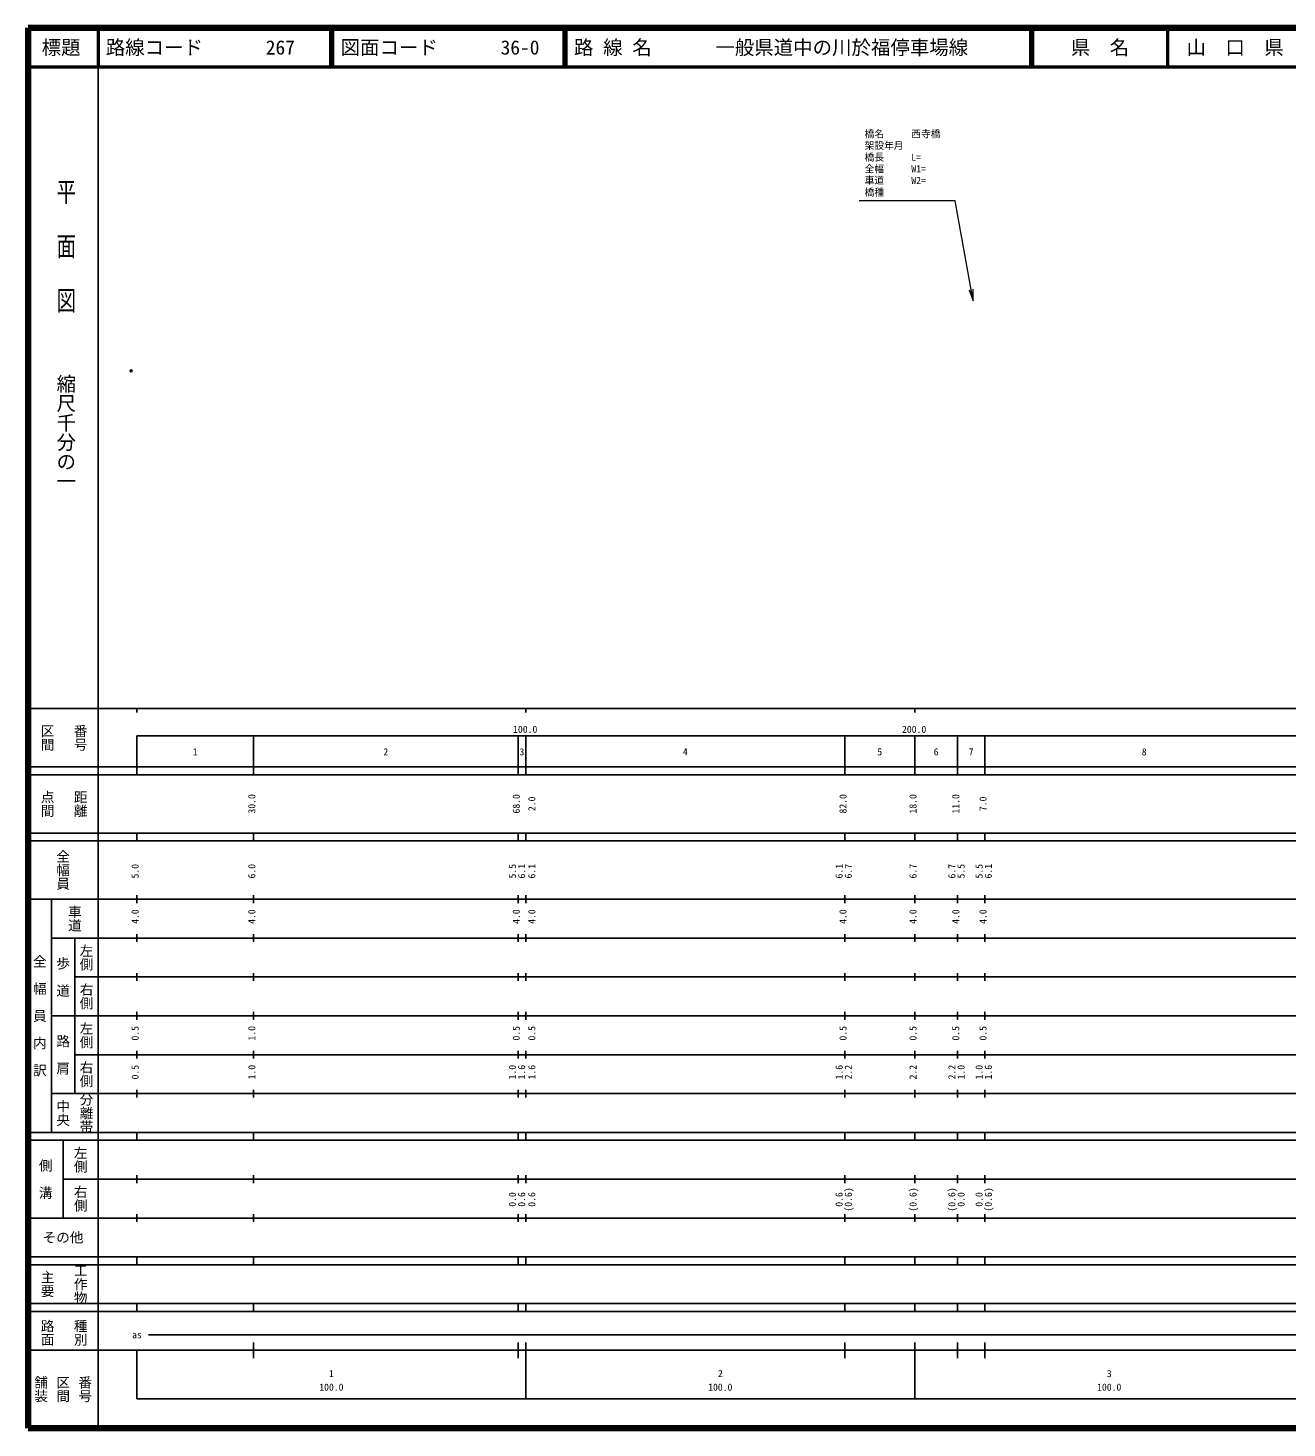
# Model space of a CAD drawing. Units: millimetres on the paper, with parts at other scales. Extents: x 40 to 680, y 20 to 380.
# Drawn here: x 40 to 363.7, y 20 to 380 of the extents above; entities that cross this region are included whole.
import ezdxf
from ezdxf.enums import TextEntityAlignment as Align

# ---------------------------------------------------------------- set-up
doc = ezdxf.new("R2010")
doc.units = ezdxf.units.MM
doc.header["$PDMODE"] = 32
doc.header["$PDSIZE"] = 0.5
doc.layers.add('M-OTRS', color=6, linetype='Continuous')
doc.layers.add('M-STR-HTXT', color=7, linetype='Continuous')
for name, color, linetype, lineweight in [('M-TTL', 2, 'Continuous', 140), ('M-TTL-BAND', 7, 'Continuous', 25), ('M-TTL-LINE', 7, 'Continuous', 50), ('M-TTL-TXT', 7, 'Continuous', 13)]:
    doc.layers.add(name, color=color, linetype=linetype, lineweight=lineweight)
doc.styles.add('@ＭＳ ゴシック', font='')
doc.styles.add('ＭＳ ゴシック', font='')
doc.styles.get('@ＭＳ ゴシック').set_extended_font_data('@MS Gothic')
doc.styles.get('ＭＳ ゴシック').set_extended_font_data('MS Gothic')

# ---------------------------------------------------------------- blocks, each defined once
blk = doc.blocks.new('open_arrow')
at = {"color": 0, "linetype": 'Continuous', "lineweight": -2}
blk.add_lwpolyline([(7.5, 1.25), (0, 0), (7.5, -1.25)], dxfattribs=at)

msp = doc.modelspace()

# ---------------------------------------------------------------- linework, layer by layer
at = {"layer": 'M-OTRS'}
msp.add_point((66.52, 291.847), dxfattribs=at)
at = {"layer": 'M-TTL'}
for p, q in [((40, 380), (40, 20)), ((680, 380), (40, 380)), ((40, 20), (680, 20))]:
    msp.add_line(p, q, dxfattribs=at)
at = {"layer": 'M-TTL-BAND'}
for p, q in [((58, 370), (58, 20)), ((40, 205), (579, 205)), ((68, 205), (68, 204)), ((168, 205), (168, 204)), ((268, 205), (268, 204)), ((68, 198), (579, 198)), ((68, 198), (68, 188)), ((98, 188), (98, 198)), ((166, 188), (166, 198)), ((168, 188), (168, 198)), ((250, 188), (250, 198)), ((268, 188), (268, 198)), ((279, 188), (279, 198)), ((286, 188), (286, 198)), ((40, 190), (579, 190)), ((40, 188), (579, 188)), ((40, 173), (579, 173)), ((68, 171), (68, 173)), ((98, 171), (98, 173)), ((166, 171), (166, 173)), ((168, 171), (168, 173)), ((250, 171), (250, 173)), ((268, 171), (268, 173)), ((279, 171), (279, 173)), ((286, 171), (286, 173)), ((40, 171), (579, 171)), ((40, 156), (579, 156)), ((46, 96), (46, 156)), ((68, 155), (68, 157)), ((98, 155), (98, 157)), ((166, 155), (166, 157)), ((168, 155), (168, 157)), ((250, 155), (250, 157)), ((268, 155), (268, 157)), ((279, 155), (279, 157)), ((286, 155), (286, 157)), ((46, 146), (579, 146)), ((52, 146), (52, 106)), ((68, 145), (68, 147)), ((98, 145), (98, 147)), ((166, 145), (166, 147)), ((168, 145), (168, 147)), ((250, 145), (250, 147)), ((268, 145), (268, 147)), ((279, 145), (279, 147)), ((286, 145), (286, 147)), ((68, 135), (68, 137)), ((98, 135), (98, 137)), ((166, 135), (166, 137)), ((168, 135), (168, 137)), ((250, 135), (250, 137)), ((268, 135), (268, 137)), ((279, 135), (279, 137)), ((286, 135), (286, 137)), ((52, 136), (579, 136)), ((46, 126), (579, 126)), ((68, 125), (68, 127)), ((98, 125), (98, 127)), ((166, 125), (166, 127)), ((168, 125), (168, 127)), ((250, 125), (250, 127)), ((268, 125), (268, 127)), ((279, 125), (279, 127)), ((286, 125), (286, 127)), ((52, 116), (579, 116)), ((68, 115), (68, 117)), ((98, 115), (98, 117)), ((166, 115), (166, 117)), ((168, 115), (168, 117)), ((250, 115), (250, 117)), ((268, 115), (268, 117)), ((279, 115), (279, 117)), ((286, 115), (286, 117)), ((46, 106), (579, 106)), ((68, 105), (68, 107)), ((98, 105), (98, 107)), ((166, 105), (166, 107)), ((168, 105), (168, 107)), ((250, 105), (250, 107)), ((268, 105), (268, 107)), ((279, 105), (279, 107)), ((286, 105), (286, 107)), ((40, 96), (579, 96)), ((40, 94), (579, 94)), ((49, 94), (49, 74)), ((68, 94), (68, 96)), ((98, 94), (98, 96)), ((166, 94), (166, 96)), ((168, 94), (168, 96)), ((250, 94), (250, 96)), ((268, 94), (268, 96)), ((279, 94), (279, 96)), ((286, 94), (286, 96)), ((49, 84), (579, 84)), ((68, 83), (68, 85)), ((98, 83), (98, 85)), ((166, 83), (166, 85)), ((168, 83), (168, 85)), ((250, 83), (250, 85)), ((268, 83), (268, 85)), ((279, 83), (279, 85)), ((286, 83), (286, 85)), ((40, 74), (579, 74)), ((68, 73), (68, 75)), ((98, 73), (98, 75)), ((166, 73), (166, 75)), ((168, 73), (168, 75)), ((250, 73), (250, 75)), ((268, 73), (268, 75)), ((279, 73), (279, 75)), ((286, 73), (286, 75)), ((40, 64), (579, 64)), ((40, 62), (579, 62)), ((68, 62), (68, 64)), ((98, 62), (98, 64)), ((166, 62), (166, 64)), ((168, 62), (168, 64)), ((250, 62), (250, 64)), ((268, 62), (268, 64)), ((279, 62), (279, 64)), ((286, 62), (286, 64)), ((40, 52), (579, 52)), ((68, 50), (68, 52)), ((98, 50), (98, 52)), ((166, 50), (166, 52)), ((168, 50), (168, 52)), ((250, 50), (250, 52)), ((268, 50), (268, 52)), ((279, 50), (279, 52)), ((286, 50), (286, 52)), ((40, 50), (579, 50)), ((71, 44), (565, 44)), ((40, 40), (579, 40)), ((68, 40), (68, 27.5)), ((98, 38), (98, 42)), ((166, 38), (166, 42)), ((168, 27.5), (168, 42)), ((250, 38), (250, 42)), ((268, 27.5), (268, 42)), ((279, 38), (279, 42)), ((286, 38), (286, 42)), ((68, 27.5), (579, 27.5))]:
    msp.add_line(p, q, dxfattribs=at)
at = {"layer": 'M-TTL-LINE'}
for p, q in [((58, 380), (58, 370)), ((117.75, 380), (117.75, 370)), ((118.25, 380), (118.25, 370)), ((177.75, 380), (177.75, 370)), ((178.25, 380), (178.25, 370)), ((297.75, 380), (297.75, 370)), ((298.25, 380), (298.25, 370)), ((333, 380), (333, 370)), ((40, 370), (680, 370))]:
    msp.add_line(p, q, dxfattribs=at)
at = {"layer": 'M-TTL-TXT'}
msp.add_lwpolyline([(283.031, 309.818), (278.349, 335.528), (253.683, 335.528)], dxfattribs=at)

# ---------------------------------------------------------------- block references
at = {"layer": 'M-TTL-TXT', "xscale": 0.4, "yscale": 0.4, "rotation": 100.3}
msp.add_blockref('open_arrow', (283.031, 309.818), dxfattribs=at)

# ---------------------------------------------------------------- texts
at = {"layer": 'M-STR-HTXT', "style": 'ＭＳ ゴシック'}
for s, p in [('橋名', (255.113, 351.317)), ('西寺橋', (267.113, 351.317)), ('架設年月', (255.113, 348.317)), ('橋長', (255.113, 345.317)), ('L=', (267.113, 345.317)), ('全幅', (255.113, 342.317)), ('車道', (255.113, 339.377)), ('W1=', (267.113, 342.317)), ('橋種', (255.113, 336.317)), ('W2=', (267.113, 339.317))]:
    msp.add_text(s, height=1.833, dxfattribs=at).set_placement(p, align=Align.BOTTOM_LEFT)
at = {"layer": 'M-TTL-BAND', "style": '@ＭＳ ゴシック', "width": 1.4}
msp.add_text('平  面  図', height=3.666, rotation=270, dxfattribs=at).set_placement((49.777, 306.475), align=Align.MIDDLE_RIGHT)
at = {"layer": 'M-TTL-BAND', "style": '@ＭＳ ゴシック'}
msp.add_text('縮尺千分の一', height=3.666, rotation=270, dxfattribs=at).set_placement((49.777, 261.03), align=Align.MIDDLE_RIGHT)
for s, p in [('区間', (45, 197.5)), ('番号', (53.5, 197.5)), ('点間', (45, 180.5)), ('距離', (53.5, 180.5)), ('全幅員', (49, 163.5)), ('車道', (52, 151)), ('左側', (55, 141)), ('全\u3000幅\u3000員\u3000内\u3000訳', (43, 126)), ('歩\u3000道', (49, 136)), ('右側', (55, 131)), ('左側', (55, 121)), ('路\u3000肩', (49, 116)), ('右側', (55, 111)), ('分離帯', (55, 101)), ('中央', (49, 101)), ('左側', (53.5, 89)), ('側\u3000溝', (44.5, 84)), ('右側', (53.5, 79)), ('工作物', (53.5, 57)), ('主要', (45, 57)), ('路面', (45, 44.5)), ('種別', (53.5, 44.5)), ('舗装', (43.333, 30)), ('区間', (49, 30)), ('番号', (54.667, 30))]:
    msp.add_text(s, height=2.566, rotation=270, dxfattribs=at).set_placement(p, align=Align.MIDDLE_CENTER)
at = {"layer": 'M-TTL-BAND', "style": 'ＭＳ ゴシック'}
for s, p in [('100.0', (167.844, 198.195)), ('200.0', (267.844, 198.195)), ('1', (83, 192.405)), ('2', (132, 192.405)), ('3', (167, 192.405)), ('4', (209, 192.405)), ('5', (259, 192.405)), ('6', (273.5, 192.405)), ('7', (282.5, 192.405)), ('8', (327, 192.405)), ('as', (68, 42.5)), ('1', (118, 32.523)), ('2', (218, 32.523)), ('3', (318, 32.523)), ('100.0', (118, 29.033)), ('100.0', (218, 29.033)), ('100.0', (318, 29.033))]:
    msp.add_text(s, height=1.833, dxfattribs=at).set_placement(p, align=Align.BOTTOM_CENTER)
for s, p in [('30.0', (99, 180.5)), ('68.0', (167, 180.5)), ('2.0', (171, 180.5)), ('82.0', (251, 180.5)), ('18.0', (269, 180.5)), ('11.0', (280, 180.5)), ('7.0', (287, 180.5)), ('5.0', (69, 163.174)), ('6.0', (99, 163.174)), ('5.5', (166, 163.174)), ('6.1', (168.37, 163.174)), ('6.1', (171, 163.174)), ('6.1', (250, 163.174)), ('6.7', (252.37, 163.174)), ('6.7', (269, 163.174)), ('6.7', (279, 163.174)), ('5.5', (281.37, 163.174)), ('5.5', (286, 163.174)), ('6.1', (288.37, 163.174)), ('4.0', (69, 151.5)), ('4.0', (99, 151.5)), ('4.0', (167, 151.5)), ('4.0', (171, 151.5)), ('4.0', (251, 151.5)), ('4.0', (269, 151.5)), ('4.0', (280, 151.5)), ('4.0', (287, 151.5)), ('0.5', (69, 121.5)), ('1.0', (99, 121.5)), ('0.5', (167, 121.5)), ('0.5', (171, 121.5)), ('0.5', (251, 121.5)), ('0.5', (269, 121.5)), ('0.5', (280, 121.5)), ('0.5', (287, 121.5)), ('0.5', (69, 111.5)), ('1.0', (99, 111.5)), ('1.0', (166, 111.5)), ('1.6', (168.37, 111.5)), ('1.6', (171, 111.5)), ('1.6', (250, 111.5)), ('2.2', (252.37, 111.5)), ('2.2', (269, 111.5)), ('2.2', (279, 111.5)), ('1.0', (281.37, 111.5)), ('1.0', (286, 111.5)), ('1.6', (288.37, 111.5)), ('0.0', (166, 78.764)), ('0.6', (168.37, 78.764)), ('0.6', (171, 78.764)), ('0.6', (250, 78.764)), ('(0.6)', (252.37, 78.764)), ('(0.6)', (269, 78.764)), ('(0.6)', (279, 78.764)), ('0.0', (281.37, 78.764)), ('0.0', (286, 78.764)), ('(0.6)', (288.37, 78.764))]:
    msp.add_text(s, height=1.833, rotation=90, dxfattribs=at).set_placement(p, align=Align.BOTTOM_CENTER)
msp.add_text('その他', height=2.566, dxfattribs=at).set_placement((49, 69), align=Align.MIDDLE_CENTER)
at = {"layer": 'M-TTL-TXT', "style": 'ＭＳ ゴシック'}
for s, p in [('標題', (48.5, 375)), ('県\u3000名', (315.625, 375)), ('山\u3000口\u3000県', (350.375, 375))]:
    msp.add_text(s, height=3.666, dxfattribs=at).set_placement(p, align=Align.MIDDLE_CENTER)
for s, p in [('路線コード', (60, 375)), ('267', (101.142, 375)), ('図面コード', (120.38, 375)), ('36-0', (161.521, 375)), ('路 線 名', (180.38, 375)), ('一般県道中の川於福停車場線', (216.734, 375))]:
    msp.add_text(s, height=3.666, dxfattribs=at).set_placement(p, align=Align.MIDDLE_LEFT)

doc.saveas('drawing.dxf')
